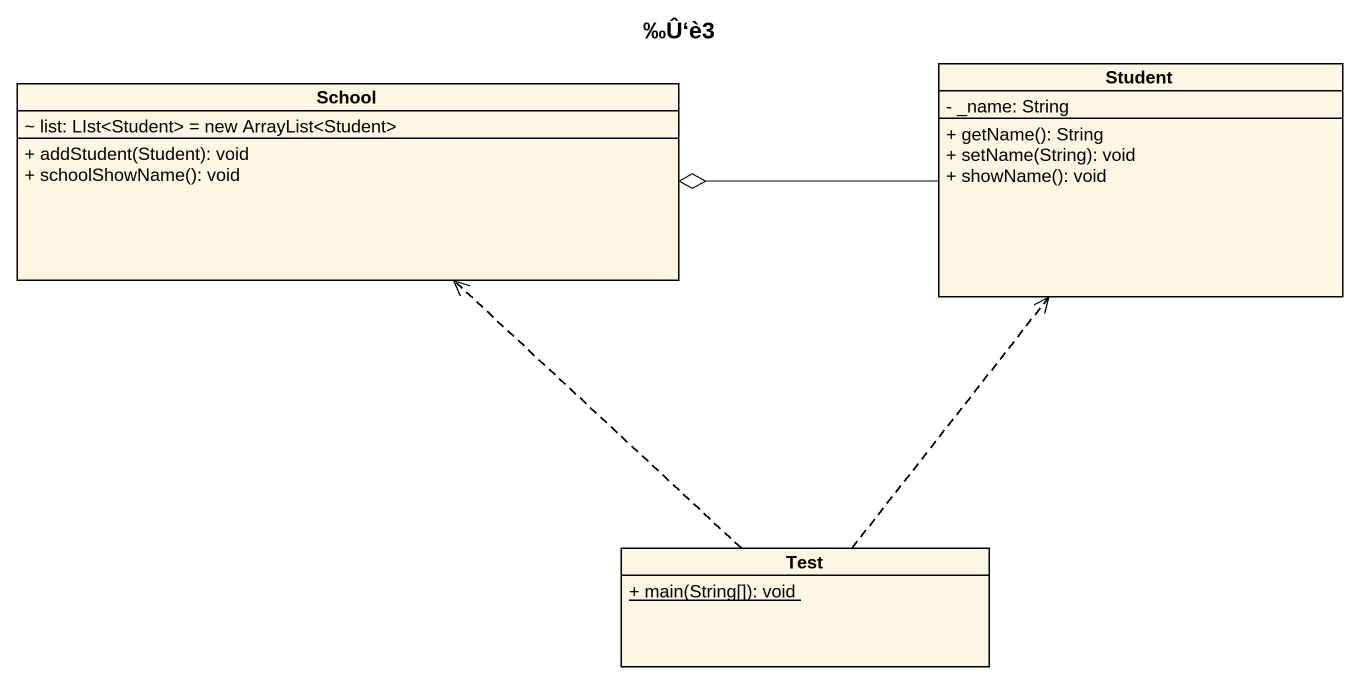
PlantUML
@startuml
title ‰Û‘è3
hide circle
hide empty members
skinparam classAttributeIconSize 0
class Student {
  - _name: String
  + getName(): String
  + setName(String): void
  + showName(): void
}
class School {
  ~ list: LIst<Student> = new ArrayList<Student>
  + addStudent(Student): void
  + schoolShowName(): void
}
class Test {
  {static} + main(String[]): void
}
Student -left-o School
Test .up.> Student
Test .up.> School
@enduml
